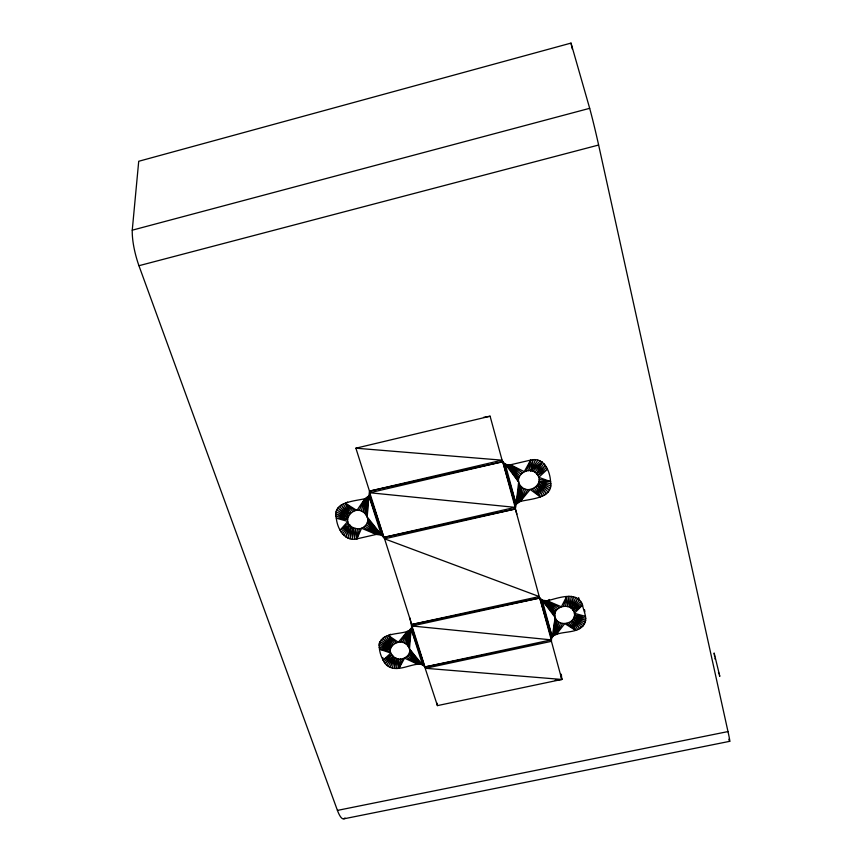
<?xml version="1.0" encoding="UTF-8"?>
<svg xmlns="http://www.w3.org/2000/svg" width="862" height="862" viewBox="0 0 862 862"><rect width="100%" height="100%" fill="white"/><g stroke="black" fill="none" stroke-linecap="round" stroke-linejoin="round"><path stroke-width="1.29" d="M483.496 417.391L490.101 416.217L502.072 460.168L503.817 463.056L516.155 504.27L519.323 483.894L517.265 502.999L520.411 485.662C527.716 496.156 546.077 483.668 536.573 473.755C529.106 464.995 512.771 475.91 520.411 485.662L520.368 501.425L516.155 504.27L515.368 508.968L539.235 596.569L551.529 638.386L551.432 641.328L561.808 679.45L437.433 705.612L411.777 627.461L409.989 618.032M521.898 487.181L520.368 501.425C530.432 498.807 553.954 498.441 550.549 481.599C550.021 470.814 543.76 456.763 530.658 460.092L510.466 464.79L506.888 464.747L503.817 463.056L515.433 505.757L502.74 461.72L369.486 491.135L355.887 448.197L490.101 416.217M552.23 637.029L542.22 600.167L555.139 617.483C558.673 628.57 578.628 622.903 573.833 611.503C569.588 601.859 551.939 606.74 555.139 617.483L552.23 637.029L540.873 599.219L551.529 638.386L553.318 635.865L556.313 634.432C565.224 630.984 578.359 633.344 584.317 624.217C587.949 618.129 583.499 611.244 582.54 605.102C577.411 590.179 557.272 598.4 547.23 600.825L542.22 600.167L539.849 597.991L411.734 624.497L384.592 538.825L367.19 516.931C357.45 497.837 334.682 524.775 357.277 528.783L356.943 538.847C344.66 541.929 337.257 528.557 336.309 518.191C331.751 501.749 355.316 501.156 364.874 498.699L368.925 495.855L369.486 491.135L502.072 460.168L355.887 448.197M357.277 528.783C363.57 529.624 369.787 523.137 367.19 516.931L367.88 497.126L366.242 515.099L366.501 498.096L364.885 513.483L364.874 498.699L356.911 510.444L345.35 503.246L347.655 502.115M549.557 599.499L547.23 600.825L561.377 606.773L566.625 596.59L567.724 606.622L568.92 596.267L569.685 607.365L573.51 596.698L571.409 608.464L577.615 598.476L572.81 609.865L582.54 605.102L574.426 613.302L585.46 616.362L574.555 615.177L585.675 620.371L574.232 617.03L583.089 625.931L573.456 618.787L579.727 628.7L572.271 620.371L575.514 630.305L564.761 623.582L556.313 634.432L557.186 620.715L554.708 634.982L555.958 619.196L553.318 635.865L555.139 617.483M352.31 539.149L353.075 527.641L350.004 538.75L351.243 526.488L345.727 536.918L349.713 525.023L340.221 530.033L347.806 521.402L336.309 518.191L347.526 519.43L335.749 513.946L347.72 517.459L337.926 507.987L348.367 515.584L341.147 505.003L349.466 513.903L345.35 503.246L354.756 510.713M379.614 641.942C378.149 649.98 381.36 659.031 386.585 665.141C395.615 672.716 407.877 665.173 417.682 664.236L421.022 664.29L423.921 665.776L411.142 628.829L408.803 647.287L410.118 629.993L407.715 645.692C401.013 636.264 383.568 647.146 393.007 656.23C399.785 663.999 415.268 654.667 407.715 645.692L408.782 630.876L411.777 627.461L423.921 665.776L424.955 666.951L551.432 641.328L425.612 668.298L561.808 679.45L561.324 674.256M406.271 644.334L407.22 631.415L408.782 630.876M367.19 516.931L368.925 495.855L382.803 536.089L369.572 494.357L383.892 537.36L515.368 508.968L516.888 514.086M409.482 649.032L411.142 628.829L422.585 664.871L409.482 649.032L421.022 664.29L409.719 650.853L419.352 664.074L409.493 652.663L417.682 664.236L404.59 658.159L399.074 668.233L396.466 658.342L394.634 668.492L394.613 657.447L390.292 667.414L393.007 656.23L385.109 663.632L391.725 654.754L383.148 660.087L382.782 657.566M138.901 265.615L138.804 265.345A41.872 12.995 72.8 0 1 132.252 230.208L138.717 161.28L571 43.1L589.683 108.321A43.8 1.832 77.1 0 1 598.54 144.644L598.584 144.848M518.708 502.029L520.411 485.662M565.623 606.266L566.625 596.59L563.468 606.32M518.665 481.944L516.155 504.27L505.229 464.09L518.665 481.944L506.888 464.747L518.493 479.908L508.677 464.984L518.805 477.871L510.466 464.79L524.268 471.633L530.658 460.092L528.6 470.63L533.05 459.726L530.841 470.792L542.155 462.107L536.573 473.755L545.463 465.286L537.866 475.425L547.37 469.316L538.739 477.311L550.549 481.599L539.062 481.362L549.45 490.166L538.502 483.356L546.594 493.7L537.5 485.187L542.618 496.135L536.078 486.782L540.345 496.857L530.162 489.476L520.368 501.425L523.697 488.366M363.193 512.157L364.874 498.699L359.109 510.595M569.685 607.365L571.237 596.31M379.657 643.903L380.023 641.651M398.492 658.87L399.074 668.233L400.582 659.021M407.715 645.692L407.22 631.415C398.47 634.647 380.95 632.482 379.075 645.304L390.346 649.463L379.549 649.205L390.831 653.084L383.148 660.087M562.638 623.431L556.313 634.432L558.759 621.965M392.415 668.115L394.613 657.447M404.515 643.267L407.22 631.415L398.373 642.233L388.428 635.52L390.734 634.26M359.454 528.729L356.943 538.847L376.274 534.418L381.392 535.108L368.925 495.855M361.232 511.177L364.874 498.699M347.785 537.996L351.243 526.488M556.313 634.432L560.602 622.881M399.074 668.233L402.64 658.783M571.409 608.464L575.654 597.431M526.38 470.921L530.658 460.092M402.565 642.535L407.22 631.415L400.474 642.19M540.086 460.965L530.841 470.792L535.464 459.758M525.745 489.163L520.368 501.425L527.932 489.541M388.331 666.412L393.007 656.23L386.585 665.141M343.884 535.528L349.713 525.023L341.093 532.037M581.839 603.184L572.81 609.865L579.339 599.812L578.607 597.603M530.841 470.792L537.834 460.179M534.925 472.387L542.155 462.107L532.975 471.385M536.573 473.755L543.954 463.562M342.322 533.89L349.713 525.023M572.81 609.865L580.762 601.396M537.866 475.425L546.605 467.226M383.956 661.93L391.725 654.754M340.221 530.033L348.55 523.299M573.833 611.503L582.54 605.102M132.242 230.186L589.683 108.321M369.755 492.752L502.74 461.72L515.174 507.362L383.892 537.36L369.755 492.752L515.174 507.362M515.368 508.968L384.592 538.825L539.235 596.569L411.734 624.497M411.982 625.984L539.849 597.991L551.26 639.863L424.955 666.951L411.982 625.984L551.26 639.863M337.43 810.399L727.991 731.579L598.627 145.031L138.933 265.711L337.43 810.399A23.091 5.926 80.7 0 0 344.972 817.941M343.96 818.803L729.683 741.331M555.182 680.215L561.808 679.45L560.602 674.235M379.549 649.205L390.357 651.295M379.118 647.276L390.346 649.463L380.142 641.543L390.777 647.696L382.663 638.365L391.65 646.058L386.305 636.167L392.91 644.636L388.428 635.52L396.348 642.675M539.138 479.315L550.549 481.599M550.333 488.118L539.062 481.362L550.893 483.776M574.555 615.177L585.772 618.356M335.824 516.079L347.526 519.43M539.062 481.362L550.829 485.974M336.083 511.834L347.72 517.459L336.816 509.83M585.19 622.342L574.232 617.03L584.317 624.217M363.462 527.361L376.274 534.418L367.729 520.874L379.754 534.472L367.697 518.881L381.392 535.108M542.22 600.167L554.762 615.64L543.793 600.771L554.848 613.766L547.23 600.825L559.438 607.613M379.42 643.375L390.346 649.463M406.314 657.178L417.682 664.236L408.825 654.366M519.581 475.943L510.466 464.79L522.383 472.753M365.111 526.122L376.274 534.418L367.287 522.792M555.397 611.945L547.23 600.825L557.746 608.787M566.884 623.334L575.514 630.305L570.73 621.685M381.241 639.852L390.777 647.696M407.758 655.896L417.682 664.236M538.502 483.356L548.189 492.04M510.466 464.79L520.788 474.208M532.328 488.969L540.345 496.857L534.332 488.064M366.404 524.57L376.274 534.418L361.555 528.244L356.943 538.847L355.122 528.417L354.648 539.181L353.075 527.641M339.38 506.36L348.367 515.584M547.23 600.825L556.378 610.253M573.456 618.787L581.538 627.439M352.73 511.414L345.35 503.246L350.942 512.491M568.898 622.687L575.514 630.305M384.366 637.115L391.65 646.058M367.729 520.874L378.009 534.246M388.428 635.52L394.494 643.494M545.506 600.997L554.848 613.766M537.5 485.187L544.719 495.079M343.151 503.947L349.466 513.903M572.271 620.371L577.702 629.659M719.414 675.431L719.824 676.347L714.124 652.997L714.63 656.693M718.897 673.825L718.466 672.306M436.851 703.036L437.433 705.612M714.986 658.374L715.191 659.268M571 43.1L572.314 49.037M584.555 609.811L584.867 611.794M396.466 658.342L396.876 668.535M727.991 731.558A23.996 0.819 76.1 0 1 728.843 739.24"/></g></svg>
